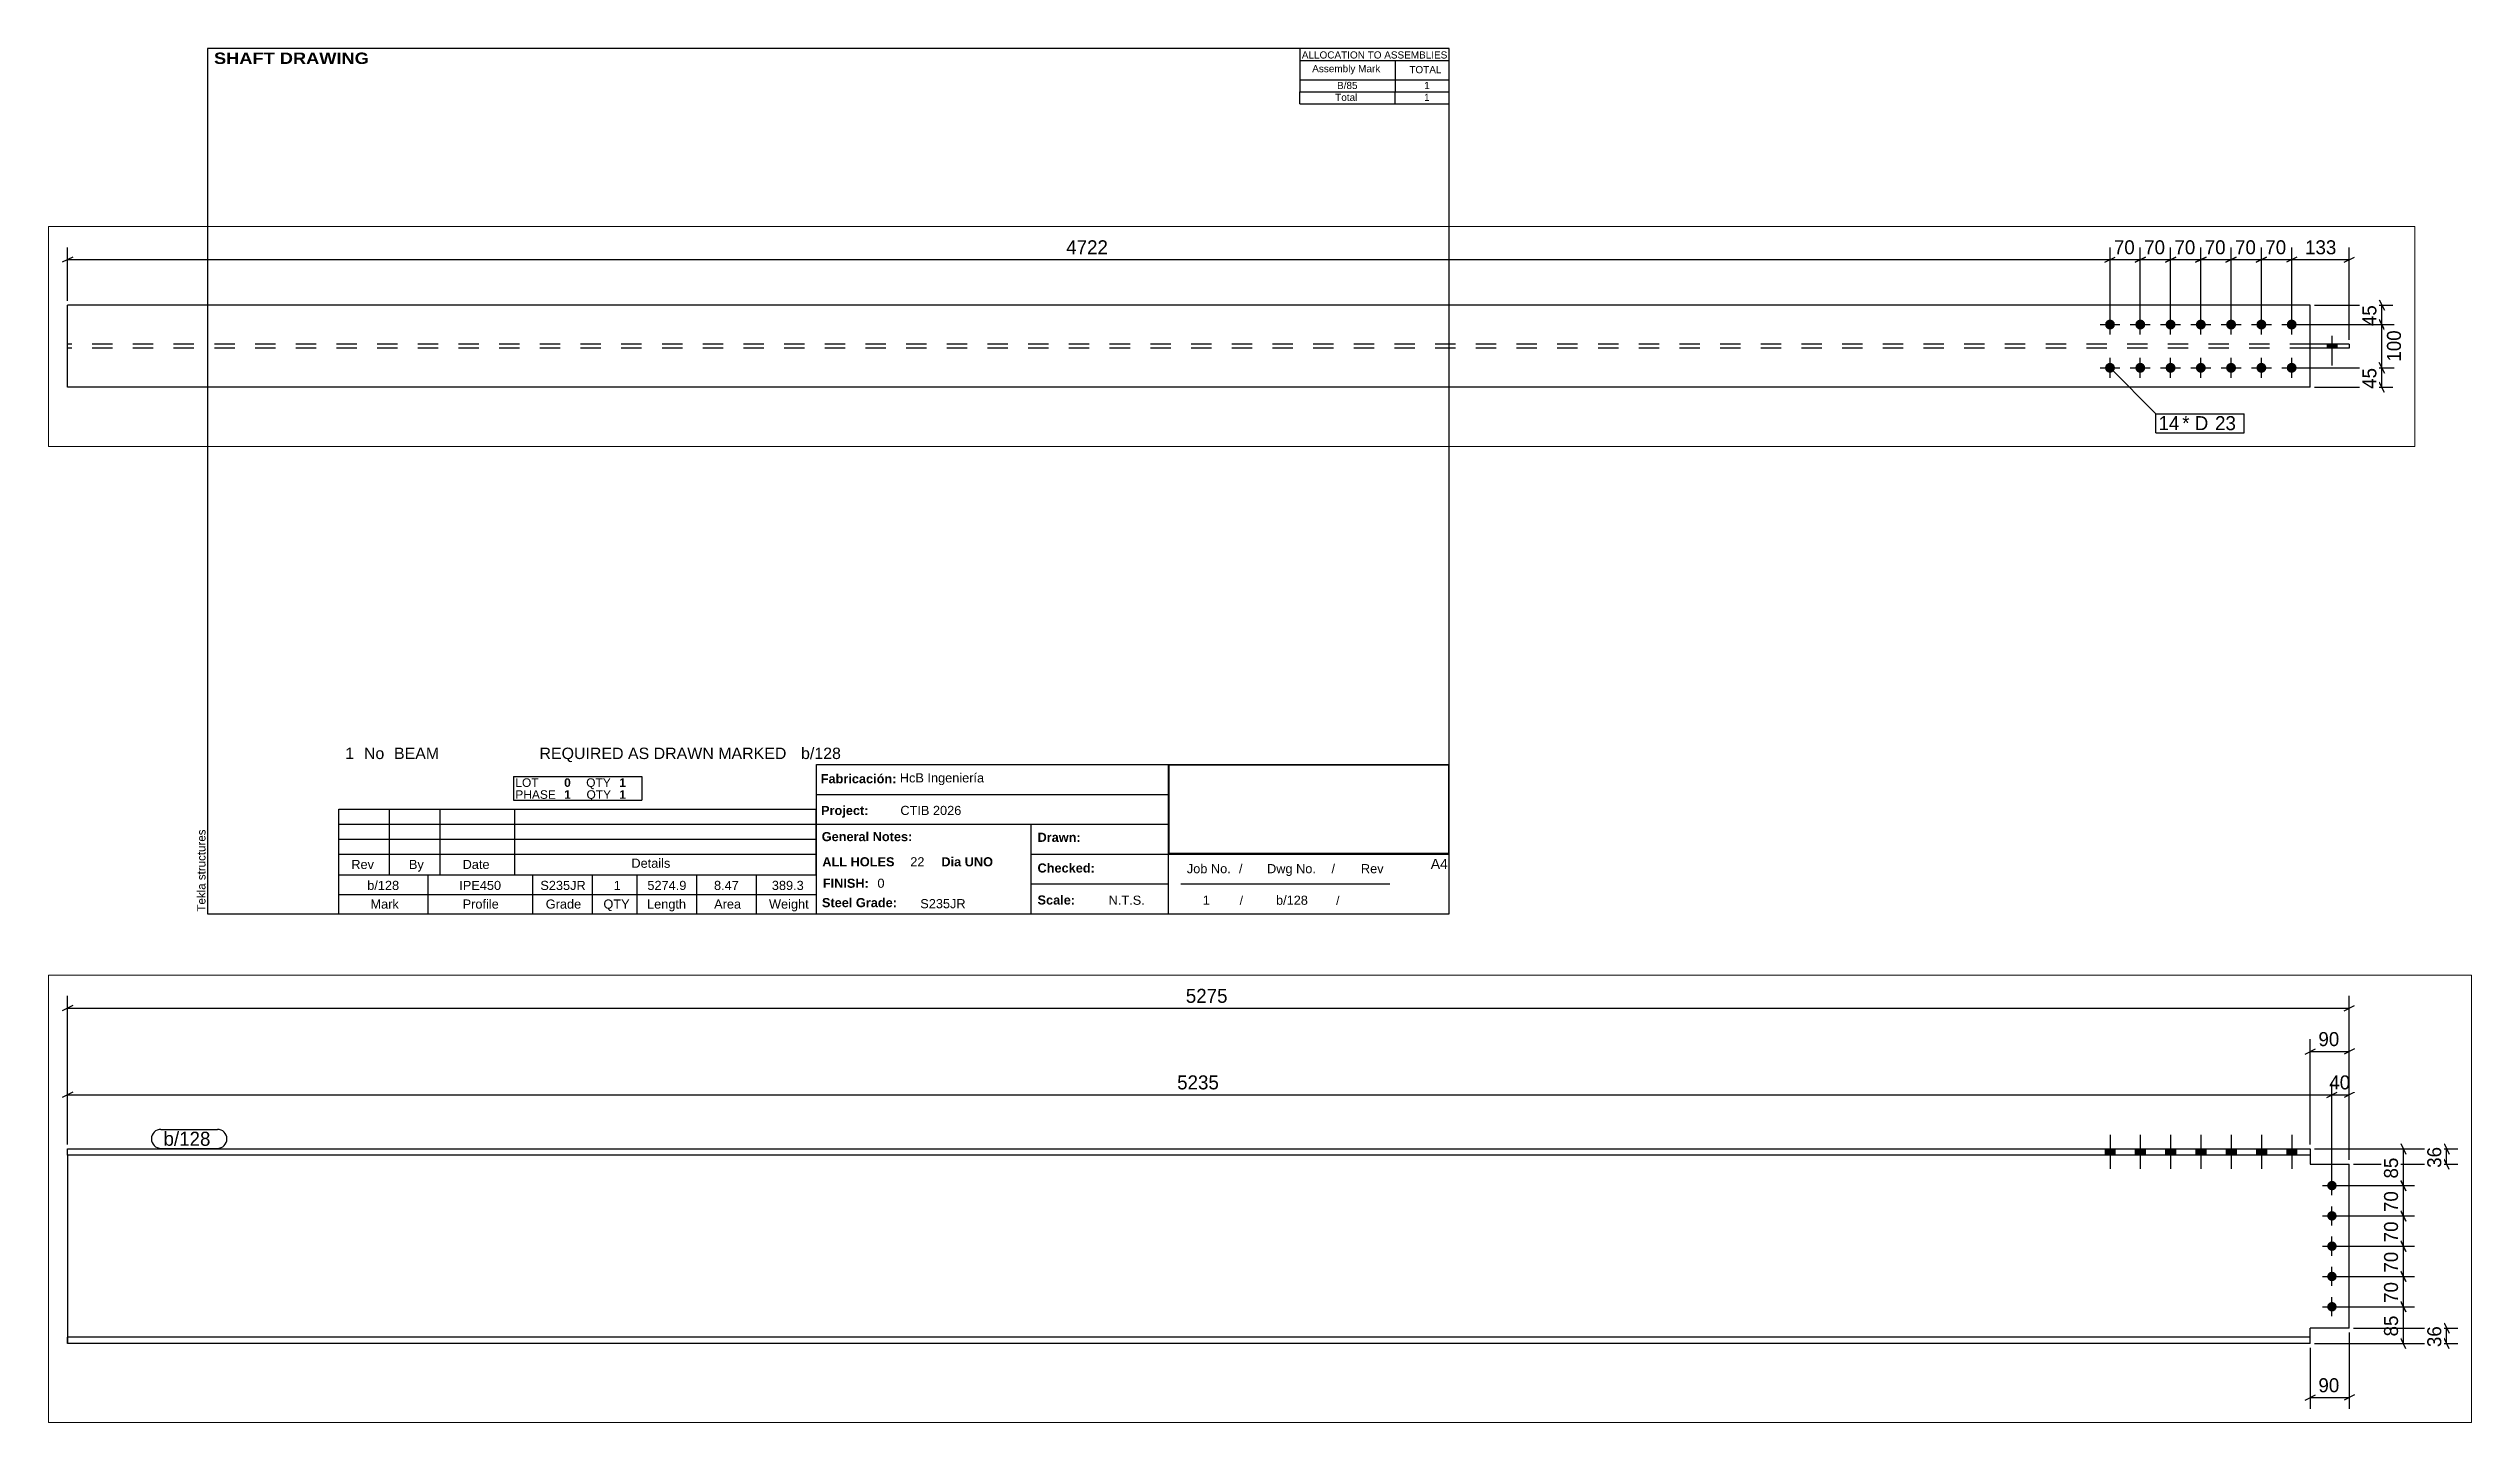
# Paper-space layout 'Layout1' of a CAD drawing. Header units: millimetres. Extents: x -32 to 528, y -113 to 205.
# The model-space entities are those that its viewports show. They can reach past a viewport. Long polylines and large blocks are cut down to what shows.
import ezdxf

# ---------------------------------------------------------------- set-up
doc = ezdxf.new("R2010")
doc.units = ezdxf.units.MM
doc.linetypes.add('DXK_LINE_DOT4', pattern=[0.9408, 0.4704, -0.4704])
doc.layers.add('Viewport layer', color=7, linetype='Continuous', plot=False)
doc.styles.add('Arial', font='ARIAL.TTF', dxfattribs={"height": 0.2})
doc.styles.add('Arial Black', font='ARIBLK.TTF', dxfattribs={"height": 0.2})
doc.styles.add('Arial Bold', font='ARIALBD.TTF', dxfattribs={"height": 0.2})
doc.styles.add('Comic Sans MS', font='COMIC.TTF', dxfattribs={"height": 0.2})

msp = doc.modelspace()

# ---------------------------------------------------------------- hatches: boundary and pattern name
at = {"linetype": 'Continuous'}
for points in [[(15247.7, 632.6), (15224.7, 632.6), (15224.7, 618), (15247.7, 618)], [(15247.7, 632.6), (15224.7, 632.6), (15224.7, 618), (15247.7, 618)], [(15317.7, 632.6), (15294.7, 632.6), (15294.7, 618), (15317.7, 618)], [(15317.7, 632.6), (15294.7, 632.6), (15294.7, 618), (15317.7, 618)], [(15387.7, 632.6), (15364.7, 632.6), (15364.7, 618), (15387.7, 618)], [(15387.7, 632.6), (15364.7, 632.6), (15364.7, 618), (15387.7, 618)], [(15457.7, 632.6), (15434.7, 632.6), (15434.7, 618), (15457.7, 618)], [(15457.7, 632.6), (15434.7, 632.6), (15434.7, 618), (15457.7, 618)], [(15527.7, 632.6), (15504.7, 632.6), (15504.7, 618), (15527.7, 618)], [(15527.7, 632.6), (15504.7, 632.6), (15504.7, 618), (15527.7, 618)], [(15597.7, 632.6), (15574.7, 632.6), (15574.7, 618), (15597.7, 618)], [(15597.7, 632.6), (15574.7, 632.6), (15574.7, 618), (15597.7, 618)], [(15667.7, 632.6), (15644.7, 632.6), (15644.7, 618), (15667.7, 618)], [(15667.7, 632.6), (15644.7, 632.6), (15644.7, 618), (15667.7, 618)], [(15738.3, 547.6, -1), (15760.3, 547.6, -1)], [(15738.3, 477.6, -1), (15760.3, 477.6, -1)], [(15738.3, 407.6, -1), (15760.3, 407.6, -1)], [(15738.3, 337.6, -1), (15760.3, 337.6, -1)], [(4765.8, 293.6, -1), (4765.8, 270.6, -1)], [(4835.8, 293.6, -1), (4835.8, 270.6, -1)], [(4905.8, 293.6, -1), (4905.8, 270.6, -1)], [(4975.8, 293.6, -1), (4975.8, 270.6, -1)], [(5045.8, 293.6, -1), (5045.8, 270.6, -1)], [(5115.8, 293.6, -1), (5115.8, 270.6, -1)], [(5185.8, 293.6, -1), (5185.8, 270.6, -1)], [(5267.9, 227.4), (5289.9, 227.4), (5289.9, 236.8), (5267.9, 236.8)], [(5267.9, 227.4), (5289.9, 227.4), (5289.9, 236.8), (5267.9, 236.8)], [(5267.9, 227.4), (5289.9, 227.4), (5289.9, 236.8), (5267.9, 236.8)], [(5267.9, 227.4), (5289.9, 227.4), (5289.9, 236.8), (5267.9, 236.8)], [(5267.9, 227.4), (5289.9, 227.4), (5289.9, 236.8), (5267.9, 236.8)], [(15738.3, 267.6, -1), (15760.3, 267.6, -1)], [(4765.8, 193.6, -1), (4765.8, 170.6, -1)], [(4835.8, 193.6, -1), (4835.8, 170.6, -1)], [(4905.8, 193.6, -1), (4905.8, 170.6, -1)], [(4975.8, 193.6, -1), (4975.8, 170.6, -1)], [(5045.8, 193.6, -1), (5045.8, 170.6, -1)], [(5115.8, 193.6, -1), (5115.8, 170.6, -1)], [(5185.8, 193.6, -1), (5185.8, 170.6, -1)]]:
    msp.add_hatch(color=3, dxfattribs=at).paths.add_polyline_path(points)

# ---------------------------------------------------------------- linework, layer by layer
at = {"color": 8, "linetype": 'Continuous'}
for p, q in [((10526.4, 963.6), (10502.4, 951.6)), ((10514.4, 642.6), (10514.4, 986)), ((10514.4, 957.6), (15789.3, 957.6)), ((15777.3, 951.6), (15801.3, 963.6)), ((15687, 851.6), (15711, 863.6)), ((15699, 642.6), (15699, 886)), ((15699, 857.6), (15789.3, 857.6)), ((15801.3, 863.6), (15777.3, 851.6)), ((10514.4, 642.6), (10514.4, 786)), ((15749.3, 557.6), (15749.3, 786)), ((15789.3, 607), (15789.3, 786)), ((10526.4, 763.6), (10502.4, 751.6)), ((15737.3, 751.6), (15761.3, 763.6)), ((15749.3, 757.6), (15789.3, 757.6)), ((15801.3, 763.6), (15777.3, 751.6)), ((15709, 632.6), (16040, 632.6)), ((15908.4, 644.6), (15920.4, 620.6)), ((15914.4, 547.6), (15914.4, 632.6)), ((16008.4, 644.6), (16020.4, 620.6)), ((16014.4, 597), (16014.4, 632.6)), ((15799.3, 597), (16040, 597)), ((16020.4, 585), (16008.4, 609)), ((15759.3, 547.6), (15940, 547.6)), ((15920.4, 535.6), (15908.4, 559.6)), ((44, 337.1), (44, 460.5)), ((4765.8, 292.1), (4765.8, 460.5)), ((4835.8, 292.1), (4835.8, 460.5)), ((4905.8, 292.1), (4905.8, 460.5)), ((4975.8, 292.1), (4975.8, 460.5)), ((5045.8, 292.1), (5045.8, 460.5)), ((5115.8, 292.1), (5115.8, 460.5)), ((5185.8, 292.1), (5185.8, 460.5)), ((5318.9, 246.8), (5318.9, 460.5)), ((15759.3, 477.6), (15940, 477.6)), ((15920.4, 465.6), (15908.4, 489.6)), ((56, 438.1), (32, 426.1)), ((4753.8, 426.1), (4777.8, 438.1)), ((4823.8, 426.1), (4847.8, 438.1)), ((4893.8, 426.1), (4917.8, 438.1)), ((4963.8, 426.1), (4987.8, 438.1)), ((5033.8, 426.1), (5057.8, 438.1)), ((5103.8, 426.1), (5127.8, 438.1)), ((5197.8, 438.1), (5173.8, 426.1)), ((5185.8, 432.1), (5318.9, 432.1)), ((5306.9, 426.1), (5330.9, 438.1)), ((15759.3, 407.6), (15940, 407.6)), ((15920.4, 395.6), (15908.4, 419.6)), ((5388, 339.1), (5400, 315.1)), ((15759.3, 337.6), (15940, 337.6)), ((15920.4, 325.6), (15908.4, 349.6)), ((5195.8, 282.1), (5419.6, 282.1)), ((5238.6, 327.1), (5419.6, 327.1)), ((5400, 270.1), (5388, 294.1)), ((5394, 282.1), (5394, 327.1)), ((15759.3, 267.6), (15940, 267.6)), ((15920.4, 255.6), (15908.4, 279.6)), ((16008.4, 230.2), (16020.4, 206.2)), ((5195.8, 182.1), (5422.4, 182.1)), ((5400, 170.1), (5388, 194.1)), ((15699, 172.6), (15699, 32)), ((15709, 182.6), (15940, 182.6)), ((15789.3, 208.2), (15789.3, 32)), ((15920.4, 170.6), (15908.4, 194.6)), ((16020.4, 170.6), (16008.4, 194.6)), ((16014.4, 182.6), (16014.4, 218.2)), ((5238.6, 137.1), (5419.6, 137.1)), ((5400, 125.1), (5388, 149.1)), ((15687, 51.6), (15711, 63.6)), ((15699, 57.6), (15789.3, 57.6)), ((15801.3, 63.6), (15777.3, 51.6))]:
    msp.add_line(p, q, dxfattribs=at)
at = {"color": 7, "linetype": 'Continuous'}
for p, q in [((10514.4, 618), (10514.4, 632.6)), ((10514.4, 632.6), (15699, 632.6)), ((15699, 618), (10514.4, 618)), ((10514.4, 618), (10514.4, 197.2)), ((15699, 632.6), (15699, 597)), ((15699, 597), (15789.3, 597)), ((15789.3, 218.2), (15789.3, 597)), ((5228.6, 327.1), (44, 327.1)), ((44, 137.1), (44, 327.1)), ((5228.6, 137.1), (5228.6, 327.1)), ((5318.9, 236.8), (5228.6, 236.8)), ((5318.9, 227.4), (5228.6, 227.4)), ((5318.9, 236.8), (5318.9, 227.4)), ((10514.4, 182.6), (10514.4, 197.2)), ((15699, 197.2), (10514.4, 197.2)), ((15699, 182.6), (10514.4, 182.6)), ((15699, 182.6), (15699, 218.2)), ((15789.3, 218.2), (15699, 218.2)), ((5228.6, 137.1), (44, 137.1))]:
    msp.add_line(p, q, dxfattribs=at)
at = {"color": 7, "linetype": 'DXK_LINE_DOT4'}
for p, q in [((10514.4, 618), (10514.4, 632.6)), ((5228.6, 236.8), (44, 236.8)), ((5228.6, 227.4), (44, 227.4)), ((10514.4, 197.2), (10514.4, 182.6))]:
    msp.add_line(p, q, dxfattribs=at)
at = {"color": 3, "linetype": 'Continuous'}
for p, q in [((15224.7, 632.6), (15224.7, 618)), ((15224.7, 632.6), (15224.7, 618)), ((15236.2, 664.8), (15236.2, 586.6)), ((15236.2, 664.8), (15236.2, 586.6)), ((15247.7, 632.6), (15247.7, 618)), ((15247.7, 632.6), (15247.7, 618)), ((15294.7, 632.6), (15294.7, 618)), ((15294.7, 632.6), (15294.7, 618)), ((15306.2, 664.8), (15306.2, 586.6)), ((15306.2, 664.8), (15306.2, 586.6)), ((15317.7, 632.6), (15317.7, 618)), ((15317.7, 632.6), (15317.7, 618)), ((15364.7, 632.6), (15364.7, 618)), ((15364.7, 632.6), (15364.7, 618)), ((15376.2, 664.8), (15376.2, 586.6)), ((15376.2, 664.8), (15376.2, 586.6)), ((15387.7, 632.6), (15387.7, 618)), ((15387.7, 632.6), (15387.7, 618)), ((15434.7, 632.6), (15434.7, 618)), ((15434.7, 632.6), (15434.7, 618)), ((15446.2, 664.8), (15446.2, 586.6)), ((15446.2, 664.8), (15446.2, 586.6)), ((15457.7, 632.6), (15457.7, 618)), ((15457.7, 632.6), (15457.7, 618)), ((15504.7, 632.6), (15504.7, 618)), ((15504.7, 632.6), (15504.7, 618)), ((15516.2, 664.8), (15516.2, 586.6)), ((15516.2, 664.8), (15516.2, 586.6)), ((15527.7, 632.6), (15527.7, 618)), ((15527.7, 632.6), (15527.7, 618)), ((15574.7, 632.6), (15574.7, 618)), ((15574.7, 632.6), (15574.7, 618)), ((15586.2, 664.8), (15586.2, 586.6)), ((15586.2, 664.8), (15586.2, 586.6)), ((15597.7, 632.6), (15597.7, 618)), ((15597.7, 632.6), (15597.7, 618)), ((15644.7, 632.6), (15644.7, 618)), ((15644.7, 632.6), (15644.7, 618)), ((15656.2, 664.8), (15656.2, 586.6)), ((15656.2, 664.8), (15656.2, 586.6)), ((15667.7, 632.6), (15667.7, 618)), ((15667.7, 632.6), (15667.7, 618)), ((15749.3, 525.6), (15749.3, 569.6)), ((15727.3, 547.6), (15771.3, 547.6)), ((15727.3, 477.6), (15771.3, 477.6)), ((15749.3, 455.6), (15749.3, 499.6)), ((15727.3, 407.6), (15771.3, 407.6)), ((15749.3, 385.6), (15749.3, 429.6)), ((15727.3, 337.6), (15771.3, 337.6)), ((15749.3, 315.6), (15749.3, 359.6)), ((4742.8, 282.1), (4788.8, 282.1)), ((4765.8, 259.1), (4765.8, 305.1)), ((4812.8, 282.1), (4858.8, 282.1)), ((4835.8, 259.1), (4835.8, 305.1)), ((4882.8, 282.1), (4928.8, 282.1)), ((4905.8, 259.1), (4905.8, 305.1)), ((4952.8, 282.1), (4998.8, 282.1)), ((4975.8, 259.1), (4975.8, 305.1)), ((5022.8, 282.1), (5068.8, 282.1)), ((5045.8, 259.1), (5045.8, 305.1)), ((5092.8, 282.1), (5138.8, 282.1)), ((5115.8, 259.1), (5115.8, 305.1)), ((5162.8, 282.1), (5208.8, 282.1)), ((5185.8, 259.1), (5185.8, 305.1)), ((15749.3, 245.6), (15749.3, 289.6)), ((5267.9, 236.8), (5267.9, 227.4)), ((5267.9, 236.8), (5267.9, 227.4)), ((5267.9, 236.8), (5267.9, 227.4)), ((5267.9, 236.8), (5267.9, 227.4)), ((5267.9, 236.8), (5267.9, 227.4)), ((5278.9, 256), (5278.9, 187.8)), ((5278.9, 256), (5278.9, 187.8)), ((5278.9, 256), (5278.9, 187.8)), ((5278.9, 256), (5278.9, 187.8)), ((5278.9, 256), (5278.9, 187.8)), ((5289.9, 236.8), (5289.9, 227.4)), ((5289.9, 236.8), (5289.9, 227.4)), ((5289.9, 236.8), (5289.9, 227.4)), ((5289.9, 236.8), (5289.9, 227.4)), ((5289.9, 236.8), (5289.9, 227.4)), ((15727.3, 267.6), (15771.3, 267.6)), ((4742.8, 182.1), (4788.8, 182.1)), ((4765.8, 159.1), (4765.8, 205.1)), ((4812.8, 182.1), (4858.8, 182.1)), ((4835.8, 159.1), (4835.8, 205.1)), ((4882.8, 182.1), (4928.8, 182.1)), ((4905.8, 159.1), (4905.8, 205.1)), ((4952.8, 182.1), (4998.8, 182.1)), ((4975.8, 159.1), (4975.8, 205.1)), ((5022.8, 182.1), (5068.8, 182.1)), ((5045.8, 159.1), (5045.8, 205.1)), ((5092.8, 182.1), (5138.8, 182.1)), ((5115.8, 159.1), (5115.8, 205.1)), ((5162.8, 182.1), (5208.8, 182.1)), ((5185.8, 159.1), (5185.8, 205.1))]:
    msp.add_line(p, q, dxfattribs=at)

# ---------------------------------------------------------------- wipeouts: each hides what was drawn before it
at = {"color": 0}
msp.add_wipeout([(4923.2, 38), (4923.2, 70), (4877.9, 70), (4877.9, 38)], dxfattribs=at)

# ---------------------------------------------------------------- next in the draw order: wipeouts: each hides what was drawn before it
for points in [[(13210.4, 963.6), (13210.4, 1008.4), (13093.3, 1008.4), (13093.3, 963.6)], [(15801.7, 763.6), (15801.7, 808.4), (15736.8, 808.4), (15736.8, 763.6)], [(10854.9, 639.6), (10854.9, 671.6), (10736.4, 671.6), (10736.4, 639.6)], [(16008.4, 647.3), (15963.6, 647.3), (15963.6, 582.3), (16008.4, 582.3)], [(5294.4, 438.1), (5294.4, 482.9), (5210.3, 482.9), (5210.3, 438.1)], [(5388, 337), (5343.2, 337), (5343.2, 272.1), (5388, 272.1)], [(4923.2, 38), (4923.2, 70), (4877.9, 70), (4877.9, 38)], [(15776.6, 63.6), (15776.6, 108.4), (15711.6, 108.4), (15711.6, 63.6)]]:
    msp.add_wipeout(points, dxfattribs=at)

# ---------------------------------------------------------------- next in the draw order: linework, layer by layer
at = {"color": 8, "linetype": 'Continuous'}
for p, q in [((15789.3, 607), (15789.3, 886)), ((15749.3, 557.6), (15749.3, 786)), ((10514.4, 757.6), (15749.3, 757.6)), ((15737.3, 751.6), (15761.3, 763.6)), ((15709, 632.6), (15940, 632.6)), ((5185.8, 292.1), (5185.8, 460.5)), ((5115.8, 432.1), (5185.8, 432.1)), ((5197.8, 438.1), (5173.8, 426.1)), ((5195.8, 282.1), (5422.4, 282.1)), ((5388, 294.1), (5400, 270.1)), ((5394, 182.1), (5394, 282.1))]:
    msp.add_line(p, q, dxfattribs=at)
at = {"color": 7, "linetype": 'Continuous'}
for p in [(4765.8, 182.1), (4871.9, 32)]:
    msp.add_line(p, (4871.9, 76), dxfattribs=at)

# ---------------------------------------------------------------- next in the draw order: texts
at = {"color": 3, "style": 'Comic Sans MS'}
for s, p in [('5275', (13099.7, 970)), ('40', (15743.2, 770)), ('133', (5216.7, 444.5)), ('90', (15718, 70))]:
    msp.add_text(s, height=32.38, dxfattribs=at).set_placement(p)
for s, p in [('36', (16002, 588.7)), ('45', (5381.6, 278.5))]:
    msp.add_text(s, height=32.38, rotation=90.0002, dxfattribs=at).set_placement(p)

# ---------------------------------------------------------------- next in the draw order: wipeouts: each hides what was drawn before it
at = {"color": 0}
for points in [[(10854.9, 639.6), (10854.9, 671.6), (10736.4, 671.6), (10736.4, 639.6)], [(4999, 38), (4999, 70), (4932.8, 70), (4932.8, 38)]]:
    msp.add_wipeout(points, dxfattribs=at)

# ---------------------------------------------------------------- next in the draw order: linework, layer by layer
at = {"color": 7, "linetype": 'Continuous'}
for p, q in [((10730.4, 677.6), (10860.9, 677.6)), ((10730.4, 633.6), (10860.9, 633.6))]:
    msp.add_line(p, q, dxfattribs=at)
for centre, start, end in [((10730.4, 655.6), 90, 270), ((10860.9, 655.6), 270, 90)]:
    msp.add_arc(centre, 22, start, end, dxfattribs=at)

# ---------------------------------------------------------------- next in the draw order: texts
at = {"color": 3, "style": 'Comic Sans MS'}
msp.add_text('b/128', height=32.38, dxfattribs=at).set_placement((10736.4, 639.6))

# ---------------------------------------------------------------- next in the draw order: wipeouts: each hides what was drawn before it
at = {"color": 0}
for points in [[(15776.6, 863.6), (15776.6, 908.4), (15711.6, 908.4), (15711.6, 863.6)], [(13190.4, 763.6), (13190.4, 808.4), (13073.3, 808.4), (13073.3, 763.6)], [(15908.4, 622.6), (15863.6, 622.6), (15863.6, 557.6), (15908.4, 557.6)], [(5183.3, 438.1), (5183.3, 482.9), (5118.4, 482.9), (5118.4, 438.1)], [(5444.8, 274.1), (5400, 274.1), (5400, 190), (5444.8, 190)], [(4999, 38), (4999, 70), (4932.8, 70), (4932.8, 38)]]:
    msp.add_wipeout(points, dxfattribs=at)

# ---------------------------------------------------------------- next in the draw order: linework, layer by layer
at = {"color": 8, "linetype": 'Continuous'}
for p, q in [((15789.3, 607), (15789.3, 986)), ((15759.3, 547.6), (15940, 547.6)), ((15908.4, 559.6), (15920.4, 535.6)), ((15914.4, 477.6), (15914.4, 547.6)), ((5115.8, 292.1), (5115.8, 460.5)), ((5045.8, 432.1), (5115.8, 432.1)), ((5127.8, 438.1), (5103.8, 426.1)), ((5195.8, 182.1), (5419.6, 182.1)), ((5388, 194.1), (5400, 170.1)), ((5394, 137.1), (5394, 182.1))]:
    msp.add_line(p, q, dxfattribs=at)

# ---------------------------------------------------------------- next in the draw order: texts
at = {"color": 3, "style": 'Comic Sans MS'}
for s, p in [('90', (15718, 870)), ('5235', (13079.7, 770)), ('70', (5124.8, 444.5)), ('14', (4877.9, 38))]:
    msp.add_text(s, height=32.38, dxfattribs=at).set_placement(p)
for s, p in [('85', (15902, 564)), ('100', (5438.4, 196.4))]:
    msp.add_text(s, height=32.38, rotation=90.0002, dxfattribs=at).set_placement(p)

# ---------------------------------------------------------------- next in the draw order: wipeouts: each hides what was drawn before it
at = {"color": 0}
msp.add_wipeout([(5060.7, 38), (5060.7, 70), (5008.6, 70), (5008.6, 38)], dxfattribs=at)

# ---------------------------------------------------------------- next in the draw order: wipeouts: each hides what was drawn before it
for points in [[(15908.4, 545.1), (15863.6, 545.1), (15863.6, 480.1), (15908.4, 480.1)], [(5113.3, 438.1), (5113.3, 482.9), (5048.4, 482.9), (5048.4, 438.1)], [(5388, 192), (5343.2, 192), (5343.2, 127.1), (5388, 127.1)], [(5060.7, 38), (5060.7, 70), (5008.6, 70), (5008.6, 38)]]:
    msp.add_wipeout(points, dxfattribs=at)

# ---------------------------------------------------------------- next in the draw order: linework, layer by layer
at = {"color": 8, "linetype": 'Continuous'}
for p, q in [((5045.8, 292.1), (5045.8, 460.5)), ((15759.3, 477.6), (15940, 477.6)), ((15908.4, 489.6), (15920.4, 465.6)), ((15914.4, 407.6), (15914.4, 477.6)), ((4975.8, 432.1), (5045.8, 432.1)), ((5057.8, 438.1), (5033.8, 426.1))]:
    msp.add_line(p, q, dxfattribs=at)
at = {"color": 7, "linetype": 'Continuous'}
for p, q in [((4871.9, 76), (5076.3, 76)), ((5076.3, 32), (5076.3, 76)), ((4871.9, 32), (5076.3, 32))]:
    msp.add_line(p, q, dxfattribs=at)

# ---------------------------------------------------------------- next in the draw order: texts
at = {"color": 3, "style": 'Comic Sans MS'}
for s, p in [('70', (15902, 486.5)), ('45', (5381.6, 133.5))]:
    msp.add_text(s, height=32.38, rotation=90.0002, dxfattribs=at).set_placement(p)
for s, p in [('70', (5054.8, 444.5)), ('* D', (4932.8, 38)), ('23', (5008.6, 38))]:
    msp.add_text(s, height=32.38, dxfattribs=at).set_placement(p)

# ---------------------------------------------------------------- next in the draw order: wipeouts: each hides what was drawn before it
at = {"color": 0}
for points in [[(5043.3, 438.1), (5043.3, 482.9), (4978.4, 482.9), (4978.4, 438.1)], [(15908.4, 475.1), (15863.6, 475.1), (15863.6, 410.1), (15908.4, 410.1)]]:
    msp.add_wipeout(points, dxfattribs=at)

# ---------------------------------------------------------------- next in the draw order: linework, layer by layer
at = {"color": 8, "linetype": 'Continuous'}
for p, q in [((4975.8, 292.1), (4975.8, 460.5)), ((4905.8, 432.1), (4975.8, 432.1)), ((4987.8, 438.1), (4963.8, 426.1)), ((15759.3, 407.6), (15940, 407.6)), ((15908.4, 419.6), (15920.4, 395.6)), ((15914.4, 337.6), (15914.4, 407.6))]:
    msp.add_line(p, q, dxfattribs=at)

# ---------------------------------------------------------------- next in the draw order: texts
at = {"color": 3, "style": 'Comic Sans MS'}
msp.add_text('70', height=32.38, dxfattribs=at).set_placement((4984.8, 444.5))
msp.add_text('70', height=32.38, rotation=90.0002, dxfattribs=at).set_placement((15902, 416.5))

# ---------------------------------------------------------------- next in the draw order: wipeouts: each hides what was drawn before it
at = {"color": 0}
for points in [[(4973.3, 438.1), (4973.3, 482.9), (4908.4, 482.9), (4908.4, 438.1)], [(15908.4, 405.1), (15863.6, 405.1), (15863.6, 340.1), (15908.4, 340.1)]]:
    msp.add_wipeout(points, dxfattribs=at)

# ---------------------------------------------------------------- next in the draw order: linework, layer by layer
at = {"color": 8, "linetype": 'Continuous'}
for p, q in [((4905.8, 292.1), (4905.8, 460.5)), ((4835.8, 432.1), (4905.8, 432.1)), ((4917.8, 438.1), (4893.8, 426.1)), ((15759.3, 337.6), (15940, 337.6)), ((15908.4, 349.6), (15920.4, 325.6)), ((15914.4, 267.6), (15914.4, 337.6))]:
    msp.add_line(p, q, dxfattribs=at)

# ---------------------------------------------------------------- next in the draw order: texts
at = {"color": 3, "style": 'Comic Sans MS'}
msp.add_text('70', height=32.38, dxfattribs=at).set_placement((4914.8, 444.5))
msp.add_text('70', height=32.38, rotation=90.0002, dxfattribs=at).set_placement((15902, 346.5))

# ---------------------------------------------------------------- next in the draw order: wipeouts: each hides what was drawn before it
at = {"color": 0}
for points in [[(4903.3, 438.1), (4903.3, 482.9), (4838.4, 482.9), (4838.4, 438.1)], [(15908.4, 335.1), (15863.6, 335.1), (15863.6, 270.1), (15908.4, 270.1)]]:
    msp.add_wipeout(points, dxfattribs=at)

# ---------------------------------------------------------------- next in the draw order: linework, layer by layer
at = {"color": 8, "linetype": 'Continuous'}
for p, q in [((4835.8, 292.1), (4835.8, 460.5)), ((4765.8, 432.1), (4835.8, 432.1)), ((4847.8, 438.1), (4823.8, 426.1)), ((15759.3, 267.6), (15940, 267.6)), ((15908.4, 279.6), (15920.4, 255.6)), ((15914.4, 182.6), (15914.4, 267.6))]:
    msp.add_line(p, q, dxfattribs=at)

# ---------------------------------------------------------------- next in the draw order: texts
at = {"color": 3, "style": 'Comic Sans MS'}
msp.add_text('70', height=32.38, dxfattribs=at).set_placement((4844.8, 444.5))
msp.add_text('70', height=32.38, rotation=90.0002, dxfattribs=at).set_placement((15902, 276.5))

# ---------------------------------------------------------------- next in the draw order: wipeouts: each hides what was drawn before it
at = {"color": 0}
for points in [[(4833.3, 438.1), (4833.3, 482.9), (4768.4, 482.9), (4768.4, 438.1)], [(15908.4, 257.6), (15863.6, 257.6), (15863.6, 192.6), (15908.4, 192.6)]]:
    msp.add_wipeout(points, dxfattribs=at)

# ---------------------------------------------------------------- next in the draw order: linework, layer by layer
at = {"color": 8, "linetype": 'Continuous'}
for p, q in [((4765.8, 292.1), (4765.8, 460.5)), ((44, 432.1), (4765.8, 432.1)), ((4753.8, 426.1), (4777.8, 438.1)), ((15709, 182.6), (16040, 182.6)), ((15799.3, 218.2), (16040, 218.2))]:
    msp.add_line(p, q, dxfattribs=at)

# ---------------------------------------------------------------- next in the draw order: texts
at = {"color": 3, "style": 'Comic Sans MS'}
msp.add_text('70', height=32.38, dxfattribs=at).set_placement((4774.8, 444.5))
msp.add_text('85', height=32.38, rotation=90.0002, dxfattribs=at).set_placement((15902, 199))

# ---------------------------------------------------------------- next in the draw order: wipeouts: each hides what was drawn before it
at = {"color": 0}
for points in [[(2463.4, 438.1), (2463.4, 482.9), (2346.4, 482.9), (2346.4, 438.1)], [(16008.4, 232.9), (15963.6, 232.9), (15963.6, 167.9), (16008.4, 167.9)]]:
    msp.add_wipeout(points, dxfattribs=at)

# ---------------------------------------------------------------- next in the draw order: texts
at = {"color": 3, "style": 'Comic Sans MS'}
msp.add_text('4722', height=32.38, dxfattribs=at).set_placement((2352.8, 444.5))
msp.add_text('36', height=32.38, rotation=90.0002, dxfattribs=at).set_placement((16002, 174.3))

psp = doc.layouts.get("Layout1")

# ---------------------------------------------------------------- linework, layer by layer
at = {"color": 5, "linetype": 'Continuous'}
for p, q in [((292, 205), (5, 205)), ((5, 205), (5, 5)), ((292, 5), (292, 205)), ((5, 5), (292, 5))]:
    psp.add_line(p, q, dxfattribs=at)
at = {"color": 7, "linetype": 'Continuous'}
for p, q in [((257.51, 205), (257.51, 197.75)), ((257.57, 202.24), (292, 202.24)), ((279.49, 202.24), (279.49, 197.75)), ((257.51, 197.75), (257.51, 195)), ((257.57, 197.75), (292, 197.75)), ((279.49, 197.75), (279.49, 195)), ((257.51, 192.23), (257.51, 194.99)), ((257.51, 192.23), (292, 192.23)), ((257.54, 194.99), (292, 194.99)), ((279.49, 192.23), (279.49, 194.99)), ((145.72, 5), (145.72, 39.5)), ((145.75, 39.5), (292, 39.5)), ((227.14, 5), (227.14, 39.5)), ((75.68, 36.74), (105.35, 36.74)), ((75.68, 36.74), (75.68, 33.98)), ((75.68, 33.98), (75.68, 31.22)), ((105.35, 36.74), (105.35, 33.98)), ((105.35, 33.98), (105.35, 31.22)), ((35.31, 13.97), (35.31, 29.15)), ((35.31, 29.15), (145.71, 29.15)), ((47.04, 13.97), (47.04, 29.15)), ((58.77, 13.97), (58.77, 29.15)), ((75.68, 31.22), (105.35, 31.22)), ((76.02, 13.97), (76.02, 29.15)), ((145.71, 13.97), (145.71, 29.15)), ((145.72, 32.6), (227.14, 32.6)), ((35.31, 25.7), (145.71, 25.7)), ((145.72, 25.7), (227.14, 25.7)), ((195.4, 5), (195.4, 25.7)), ((35.31, 22.25), (145.71, 22.25)), ((35.31, 18.8), (145.71, 18.8)), ((195.4, 18.8), (292, 18.8)), ((35.31, 13.96), (145.71, 13.97)), ((35.31, 9.49), (35.31, 13.96)), ((56.01, 9.49), (56.01, 13.97)), ((80.16, 9.49), (80.16, 13.97)), ((93.96, 9.49), (93.96, 13.97)), ((104.31, 9.49), (104.31, 13.97)), ((118.11, 9.49), (118.11, 13.97)), ((131.91, 9.49), (131.91, 13.97)), ((195.4, 11.9), (227.14, 11.9)), ((229.99, 11.92), (278.29, 11.92)), ((35.31, 9.48), (145.72, 9.49)), ((35.31, 5), (35.31, 9.48)), ((56.01, 5), (56.01, 9.48)), ((80.16, 5), (80.16, 9.48)), ((93.96, 5), (93.96, 9.48)), ((104.31, 5), (104.31, 9.48)), ((118.11, 5), (118.11, 9.48)), ((131.91, 5), (131.91, 9.48))]:
    psp.add_line(p, q, dxfattribs=at)
at = {"color": 2, "linetype": 'Continuous'}
for p, q in [((227.28, 39.46), (291.86, 39.46)), ((227.29, 19.02), (227.29, 39.46)), ((291.96, 19.03), (291.96, 39.47)), ((227.28, 19.03), (291.86, 19.03))]:
    psp.add_line(p, q, dxfattribs=at)

# ---------------------------------------------------------------- texts
at = {"color": 7}
for s, height, style, p in [(' SHAFT DRAWING', 2.6342, 'Arial Black', (5.3, 201.42)), ('ALLOCATION TO ASSEMBLIES', 1.6475, 'Arial', (257.95, 202.68)), ('Assembly Mark', 1.6475, 'Arial', (260.35, 199.52)), ('TOTAL', 1.648, 'Arial', (282.81, 199.28)), ('1', 2.64, 'Arial', (36.8, 40.76)), ('No', 2.636, 'Arial', (41.13, 40.76)), ('BEAM', 2.636, 'Arial', (48.08, 40.76)), ('REQUIRED AS DRAWN MARKED', 2.636, 'Arial', (81.71, 40.76)), ('b/128', 2.636, 'Arial', (142.18, 40.76)), ('b/128', 2.109, 'Arial', (41.89, 10.5)), ('IPE450', 2.109, 'Arial', (63.17, 10.5)), ('S235JR', 2.109, 'Arial', (81.91, 10.5)), ('1', 2.11, 'Arial', (98.86, 10.5)), ('5274.9', 2.109, 'Arial', (106.66, 10.5)), ('8.47', 2.109, 'Arial', (122.06, 10.5)), ('389.3', 2.109, 'Arial', (135.43, 10.5)), ('FINISH:', 2.107, 'Arial Bold', (147.22, 11)), ('0', 2.11, 'Arial', (159.84, 11))]:
    psp.add_text(s, height=height, dxfattribs=dict(at, style=style)).set_placement(p)
at = {"color": 7, "linetype": 'Continuous'}
for s, height, style, p in [('B/85', 1.648, 'Arial', (266.09, 195.63)), ('1', 1.65, 'Arial', (286.23, 195.63)), ('Total', 1.648, 'Arial', (265.67, 192.88)), ('1', 1.65, 'Arial', (286.21, 192.88)), ('LOT', 1.977, 'Arial', (76.13, 34.33)), ('0', 1.98, 'Arial Bold', (87.41, 34.33)), ('QTY', 1.977, 'Arial', (92.51, 34.33)), ('1', 1.98, 'Arial Bold', (100.18, 34.33)), ('Fabricación:', 2.1074, 'Arial Bold', (146.73, 35.16)), ('HcB Ingeniería', 2.1088, 'Arial', (165.02, 35.36)), ('PHASE', 1.977, 'Arial', (76.13, 31.57)), ('1', 1.98, 'Arial Bold', (87.41, 31.57)), ('QTY', 1.977, 'Arial', (92.58, 31.57)), ('1', 1.98, 'Arial Bold', (100.18, 31.57)), ('Project:', 2.107, 'Arial Bold', (146.81, 27.83)), ('CTIB 2026', 2.109, 'Arial', (165.14, 27.83)), ('General Notes:', 2.1074, 'Arial Bold', (146.96, 21.78)), ('Drawn:', 2.107, 'Arial Bold', (196.85, 21.62)), ('Rev', 2.109, 'Arial', (38.21, 15.35)), ('By', 2.109, 'Arial', (51.53, 15.35)), ('Date', 2.109, 'Arial', (63.94, 15.35)), ('Details', 2.109, 'Arial', (102.96, 15.63)), ('ALL HOLES', 2.107, 'Arial Bold', (147.1, 15.96)), ('22', 2.109, 'Arial', (167.43, 15.96)), ('Dia UNO', 2.107, 'Arial Bold', (174.62, 15.96)), ('A4', 2.307, 'Arial', (287.76, 15.38)), ('Checked:', 2.107, 'Arial Bold', (196.85, 14.53)), ('Job No.', 2.109, 'Arial', (231.37, 14.37)), ('/', 2.11, 'Arial', (243.42, 14.37)), ('Dwg No.', 2.109, 'Arial', (249.91, 14.37)), ('/', 2.11, 'Arial', (264.81, 14.37)), ('Rev', 2.109, 'Arial', (271.61, 14.37)), ('Mark', 2.109, 'Arial', (42.64, 6.19)), ('Profile', 2.109, 'Arial', (63.95, 6.19)), ('Grade', 2.109, 'Arial', (83.16, 6.19)), ('QTY', 2.109, 'Arial', (96.49, 6.19)), ('Length', 2.109, 'Arial', (106.58, 6.19)), ('Area', 2.109, 'Arial', (122.09, 6.19)), ('Weight', 2.109, 'Arial', (134.77, 6.19)), ('Steel Grade:', 2.1074, 'Arial Bold', (147.01, 6.52)), ('S235JR', 2.109, 'Arial', (169.74, 6.28)), ('Scale:', 2.107, 'Arial Bold', (196.85, 7.13)), ('N.T.S.', 2.109, 'Arial', (213.29, 7.08)), ('1', 2.11, 'Arial', (235.04, 7.08)), ('/', 1.98, 'Arial', (243.58, 7.08)), ('b/128', 2.109, 'Arial', (251.98, 7.08)), ('/', 1.98, 'Arial', (265.88, 7.08))]:
    psp.add_text(s, height=height, dxfattribs=dict(at, style=style)).set_placement(p)
at = {"color": 174, "linetype": 'Continuous', "style": 'Arial'}
psp.add_text('Tekla structures', height=1.9102, rotation=90, dxfattribs=at).set_placement((4.5, 5.5))

# ---------------------------------------------------------------- viewports
at = {"layer": 'Viewport layer', "view_target_point": (2735.2, 254.23)}
psp.add_viewport(center=(241.72, 138.4), size=(547.04, 50.8465), view_center_point=(0, 0), view_height=508.465, dxfattribs=at)
at = {"layer": 'Viewport layer', "view_target_point": (13271.2, 517)}
psp.add_viewport(center=(248.28, -60.89), size=(560.16, 103.4), view_center_point=(0, 0), view_height=1034, status=3, dxfattribs=at)

doc.saveas('drawing.dxf')
